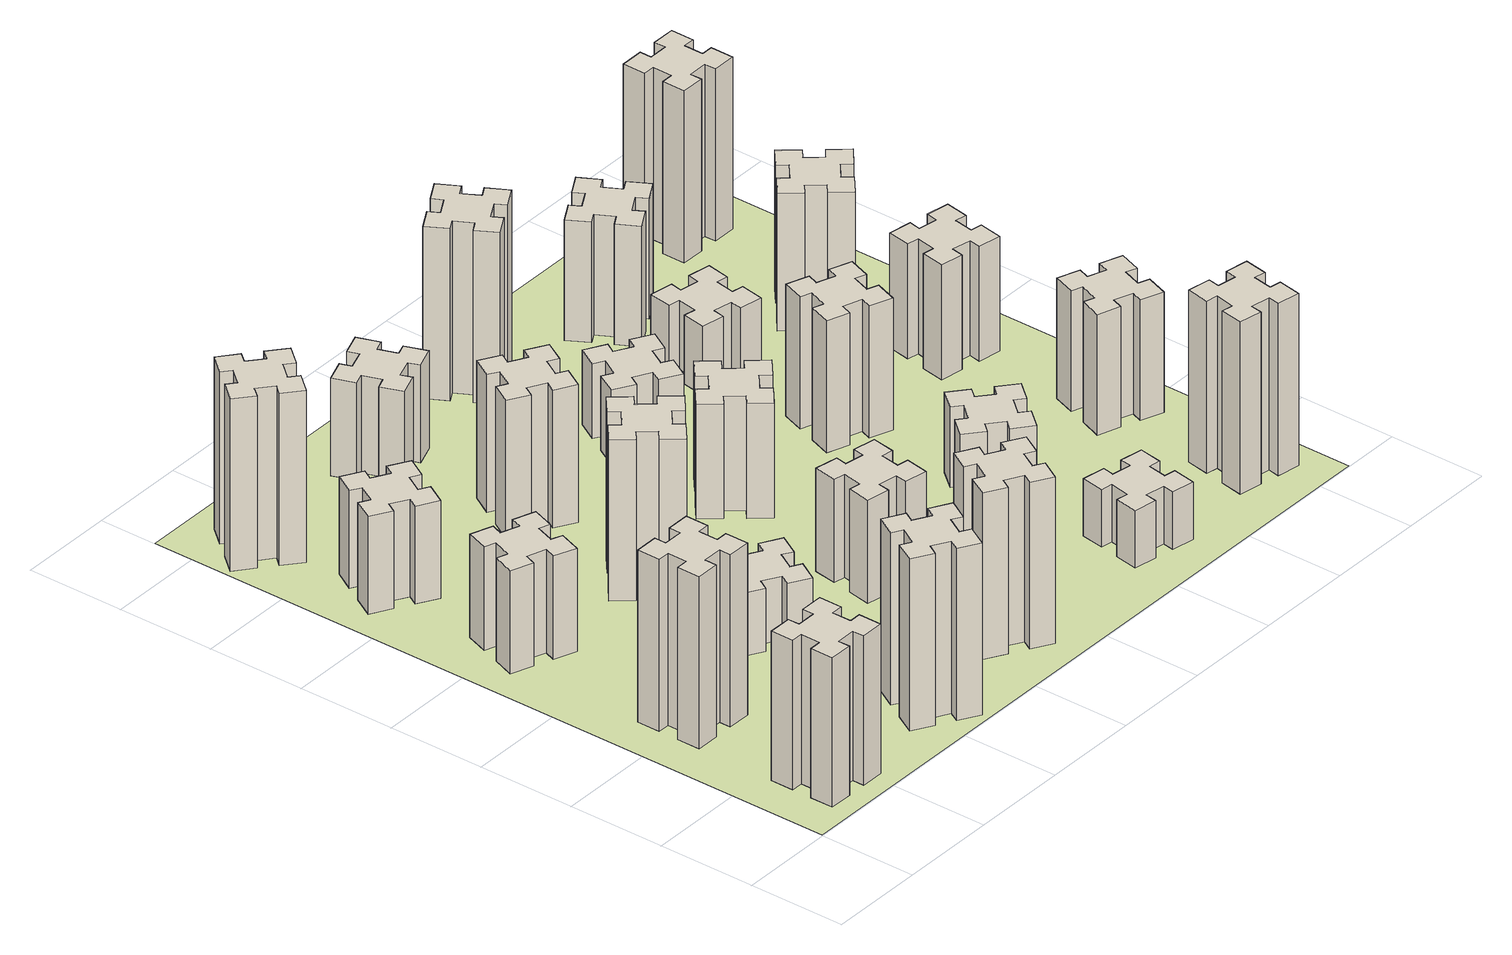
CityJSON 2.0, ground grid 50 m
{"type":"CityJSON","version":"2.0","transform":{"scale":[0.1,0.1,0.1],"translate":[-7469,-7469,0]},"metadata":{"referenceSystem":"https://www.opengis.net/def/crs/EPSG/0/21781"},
"CityObjects":{
"building1":{"type":"Building","attributes":{"class":"1000","function":"1000","usage":"1000","yearOfConstruction":2016,"roofType":"1000","measuredHeight":78,"storeysAboveGround":30,"storeysBelowGround":0},"geometry":[{"type":"Solid","lod":"1","boundaries":[[[[0,1,2,3,4,5,6,7,8,9,10,11,12,13,14,15,16,17,18,19]],[[17,16,20,21]],[[16,15,22,20]],[[15,14,23,22]],[[14,13,24,23]],[[13,12,25,24]],[[12,11,26,25]],[[11,10,27,26]],[[10,9,28,27]],[[9,8,29,28]],[[8,7,30,29]],[[7,6,31,30]],[[6,5,32,31]],[[5,4,33,32]],[[4,3,34,33]],[[3,2,35,34]],[[2,1,36,35]],[[1,0,37,36]],[[0,19,38,37]],[[19,18,39,38]],[[18,17,21,39]],[[24,25,26,27,28,29,30,31,32,33,34,35,36,37,38,39,21,20,22,23]]]]}]},
"building2":{"type":"Building","attributes":{"class":"1000","function":"1000","usage":"1000","yearOfConstruction":2016,"roofType":"1000","measuredHeight":90,"storeysAboveGround":30,"storeysBelowGround":0},"geometry":[{"type":"Solid","lod":"1","boundaries":[[[[40,41,42,43,44,45,46,47,48,49,50,51,52,53,54,55,56,57,58,59]],[[57,56,60,61]],[[56,55,62,60]],[[55,54,63,62]],[[54,53,64,63]],[[53,52,65,64]],[[52,51,66,65]],[[51,50,67,66]],[[50,49,68,67]],[[49,48,69,68]],[[48,47,70,69]],[[47,46,71,70]],[[46,45,72,71]],[[45,44,73,72]],[[44,43,74,73]],[[43,42,75,74]],[[42,41,76,75]],[[41,40,77,76]],[[40,59,78,77]],[[59,58,79,78]],[[58,57,61,79]],[[64,65,66,67,68,69,70,71,72,73,74,75,76,77,78,79,61,60,62,63]]]]}]},
"building3":{"type":"Building","attributes":{"class":"1000","function":"1000","usage":"1000","yearOfConstruction":2016,"roofType":"1000","measuredHeight":54,"storeysAboveGround":30,"storeysBelowGround":0},"geometry":[{"type":"Solid","lod":"1","boundaries":[[[[80,81,82,83,84,85,86,87,88,89,90,91,92,93,94,95,96,97,98,99]],[[97,96,100,101]],[[96,95,102,100]],[[95,94,103,102]],[[94,93,104,103]],[[93,92,105,104]],[[92,91,106,105]],[[91,90,107,106]],[[90,89,108,107]],[[89,88,109,108]],[[88,87,110,109]],[[87,86,111,110]],[[86,85,112,111]],[[85,84,113,112]],[[84,83,114,113]],[[83,82,115,114]],[[82,81,116,115]],[[81,80,117,116]],[[80,99,118,117]],[[99,98,119,118]],[[98,97,101,119]],[[104,105,106,107,108,109,110,111,112,113,114,115,116,117,118,119,101,100,102,103]]]]}]},
"building4":{"type":"Building","attributes":{"class":"1000","function":"1000","usage":"1000","yearOfConstruction":2016,"roofType":"1000","measuredHeight":51,"storeysAboveGround":30,"storeysBelowGround":0},"geometry":[{"type":"Solid","lod":"1","boundaries":[[[[120,121,122,123,124,125,126,127,128,129,130,131,132,133,134,135,136,137,138,139]],[[137,136,140,141]],[[136,135,142,140]],[[135,134,143,142]],[[134,133,144,143]],[[133,132,145,144]],[[132,131,146,145]],[[131,130,147,146]],[[130,129,148,147]],[[129,128,149,148]],[[128,127,150,149]],[[127,126,151,150]],[[126,125,152,151]],[[125,124,153,152]],[[124,123,154,153]],[[123,122,155,154]],[[122,121,156,155]],[[121,120,157,156]],[[120,139,158,157]],[[139,138,159,158]],[[138,137,141,159]],[[144,145,146,147,148,149,150,151,152,153,154,155,156,157,158,159,141,140,142,143]]]]}]},
"building5":{"type":"Building","attributes":{"class":"1000","function":"1000","usage":"1000","yearOfConstruction":2016,"roofType":"1000","measuredHeight":90,"storeysAboveGround":30,"storeysBelowGround":0},"geometry":[{"type":"Solid","lod":"1","boundaries":[[[[160,161,162,163,164,165,166,167,168,169,170,171,172,173,174,175,176,177,178,179]],[[177,176,180,181]],[[176,175,182,180]],[[175,174,183,182]],[[174,173,184,183]],[[173,172,185,184]],[[172,171,186,185]],[[171,170,187,186]],[[170,169,188,187]],[[169,168,189,188]],[[168,167,190,189]],[[167,166,191,190]],[[166,165,192,191]],[[165,164,193,192]],[[164,163,194,193]],[[163,162,195,194]],[[162,161,196,195]],[[161,160,197,196]],[[160,179,198,197]],[[179,178,199,198]],[[178,177,181,199]],[[184,185,186,187,188,189,190,191,192,193,194,195,196,197,198,199,181,180,182,183]]]]}]},
"building6":{"type":"Building","attributes":{"class":"1000","function":"1000","usage":"1000","yearOfConstruction":2016,"roofType":"1000","measuredHeight":90,"storeysAboveGround":30,"storeysBelowGround":0},"geometry":[{"type":"Solid","lod":"1","boundaries":[[[[200,201,202,203,204,205,206,207,208,209,210,211,212,213,214,215,216,217,218,219]],[[217,216,220,221]],[[216,215,222,220]],[[215,214,223,222]],[[214,213,224,223]],[[213,212,225,224]],[[212,211,226,225]],[[211,210,227,226]],[[210,209,228,227]],[[209,208,229,228]],[[208,207,230,229]],[[207,206,231,230]],[[206,205,232,231]],[[205,204,233,232]],[[204,203,234,233]],[[203,202,235,234]],[[202,201,236,235]],[[201,200,237,236]],[[200,219,238,237]],[[219,218,239,238]],[[218,217,221,239]],[[224,225,226,227,228,229,230,231,232,233,234,235,236,237,238,239,221,220,222,223]]]]}]},
"building7":{"type":"Building","attributes":{"class":"1000","function":"1000","usage":"1000","yearOfConstruction":2016,"roofType":"1000","measuredHeight":33,"storeysAboveGround":30,"storeysBelowGround":0},"geometry":[{"type":"Solid","lod":"1","boundaries":[[[[240,241,242,243,244,245,246,247,248,249,250,251,252,253,254,255,256,257,258,259]],[[257,256,260,261]],[[256,255,262,260]],[[255,254,263,262]],[[254,253,264,263]],[[253,252,265,264]],[[252,251,266,265]],[[251,250,267,266]],[[250,249,268,267]],[[249,248,269,268]],[[248,247,270,269]],[[247,246,271,270]],[[246,245,272,271]],[[245,244,273,272]],[[244,243,274,273]],[[243,242,275,274]],[[242,241,276,275]],[[241,240,277,276]],[[240,259,278,277]],[[259,258,279,278]],[[258,257,261,279]],[[264,265,266,267,268,269,270,271,272,273,274,275,276,277,278,279,261,260,262,263]]]]}]},
"building8":{"type":"Building","attributes":{"class":"1000","function":"1000","usage":"1000","yearOfConstruction":2016,"roofType":"1000","measuredHeight":84,"storeysAboveGround":30,"storeysBelowGround":0},"geometry":[{"type":"Solid","lod":"1","boundaries":[[[[280,281,282,283,284,285,286,287,288,289,290,291,292,293,294,295,296,297,298,299]],[[297,296,300,301]],[[296,295,302,300]],[[295,294,303,302]],[[294,293,304,303]],[[293,292,305,304]],[[292,291,306,305]],[[291,290,307,306]],[[290,289,308,307]],[[289,288,309,308]],[[288,287,310,309]],[[287,286,311,310]],[[286,285,312,311]],[[285,284,313,312]],[[284,283,314,313]],[[283,282,315,314]],[[282,281,316,315]],[[281,280,317,316]],[[280,299,318,317]],[[299,298,319,318]],[[298,297,301,319]],[[304,305,306,307,308,309,310,311,312,313,314,315,316,317,318,319,301,300,302,303]]]]}]},
"building9":{"type":"Building","attributes":{"class":"1000","function":"1000","usage":"1000","yearOfConstruction":2016,"roofType":"1000","measuredHeight":87,"storeysAboveGround":30,"storeysBelowGround":0},"geometry":[{"type":"Solid","lod":"1","boundaries":[[[[320,321,322,323,324,325,326,327,328,329,330,331,332,333,334,335,336,337,338,339]],[[337,336,340,341]],[[336,335,342,340]],[[335,334,343,342]],[[334,333,344,343]],[[333,332,345,344]],[[332,331,346,345]],[[331,330,347,346]],[[330,329,348,347]],[[329,328,349,348]],[[328,327,350,349]],[[327,326,351,350]],[[326,325,352,351]],[[325,324,353,352]],[[324,323,354,353]],[[323,322,355,354]],[[322,321,356,355]],[[321,320,357,356]],[[320,339,358,357]],[[339,338,359,358]],[[338,337,341,359]],[[344,345,346,347,348,349,350,351,352,353,354,355,356,357,358,359,341,340,342,343]]]]}]},
"building10":{"type":"Building","attributes":{"class":"1000","function":"1000","usage":"1000","yearOfConstruction":2016,"roofType":"1000","measuredHeight":72,"storeysAboveGround":30,"storeysBelowGround":0},"geometry":[{"type":"Solid","lod":"1","boundaries":[[[[360,361,362,363,364,365,366,367,368,369,370,371,372,373,374,375,376,377,378,379]],[[377,376,380,381]],[[376,375,382,380]],[[375,374,383,382]],[[374,373,384,383]],[[373,372,385,384]],[[372,371,386,385]],[[371,370,387,386]],[[370,369,388,387]],[[369,368,389,388]],[[368,367,390,389]],[[367,366,391,390]],[[366,365,392,391]],[[365,364,393,392]],[[364,363,394,393]],[[363,362,395,394]],[[362,361,396,395]],[[361,360,397,396]],[[360,379,398,397]],[[379,378,399,398]],[[378,377,381,399]],[[384,385,386,387,388,389,390,391,392,393,394,395,396,397,398,399,381,380,382,383]]]]}]},
"building11":{"type":"Building","attributes":{"class":"1000","function":"1000","usage":"1000","yearOfConstruction":2016,"roofType":"1000","measuredHeight":54,"storeysAboveGround":30,"storeysBelowGround":0},"geometry":[{"type":"Solid","lod":"1","boundaries":[[[[400,401,402,403,404,405,406,407,408,409,410,411,412,413,414,415,416,417,418,419]],[[417,416,420,421]],[[416,415,422,420]],[[415,414,423,422]],[[414,413,424,423]],[[413,412,425,424]],[[412,411,426,425]],[[411,410,427,426]],[[410,409,428,427]],[[409,408,429,428]],[[408,407,430,429]],[[407,406,431,430]],[[406,405,432,431]],[[405,404,433,432]],[[404,403,434,433]],[[403,402,435,434]],[[402,401,436,435]],[[401,400,437,436]],[[400,419,438,437]],[[419,418,439,438]],[[418,417,421,439]],[[424,425,426,427,428,429,430,431,432,433,434,435,436,437,438,439,421,420,422,423]]]]}]},
"building12":{"type":"Building","attributes":{"class":"1000","function":"1000","usage":"1000","yearOfConstruction":2016,"roofType":"1000","measuredHeight":51,"storeysAboveGround":30,"storeysBelowGround":0},"geometry":[{"type":"Solid","lod":"1","boundaries":[[[[440,441,442,443,444,445,446,447,448,449,450,451,452,453,454,455,456,457,458,459]],[[457,456,460,461]],[[456,455,462,460]],[[455,454,463,462]],[[454,453,464,463]],[[453,452,465,464]],[[452,451,466,465]],[[451,450,467,466]],[[450,449,468,467]],[[449,448,469,468]],[[448,447,470,469]],[[447,446,471,470]],[[446,445,472,471]],[[445,444,473,472]],[[444,443,474,473]],[[443,442,475,474]],[[442,441,476,475]],[[441,440,477,476]],[[440,459,478,477]],[[459,458,479,478]],[[458,457,461,479]],[[464,465,466,467,468,469,470,471,472,473,474,475,476,477,478,479,461,460,462,463]]]]}]},
"building13":{"type":"Building","attributes":{"class":"1000","function":"1000","usage":"1000","yearOfConstruction":2016,"roofType":"1000","measuredHeight":60,"storeysAboveGround":30,"storeysBelowGround":0},"geometry":[{"type":"Solid","lod":"1","boundaries":[[[[480,481,482,483,484,485,486,487,488,489,490,491,492,493,494,495,496,497,498,499]],[[497,496,500,501]],[[496,495,502,500]],[[495,494,503,502]],[[494,493,504,503]],[[493,492,505,504]],[[492,491,506,505]],[[491,490,507,506]],[[490,489,508,507]],[[489,488,509,508]],[[488,487,510,509]],[[487,486,511,510]],[[486,485,512,511]],[[485,484,513,512]],[[484,483,514,513]],[[483,482,515,514]],[[482,481,516,515]],[[481,480,517,516]],[[480,499,518,517]],[[499,498,519,518]],[[498,497,501,519]],[[504,505,506,507,508,509,510,511,512,513,514,515,516,517,518,519,501,500,502,503]]]]}]},
"building14":{"type":"Building","attributes":{"class":"1000","function":"1000","usage":"1000","yearOfConstruction":2016,"roofType":"1000","measuredHeight":39,"storeysAboveGround":30,"storeysBelowGround":0},"geometry":[{"type":"Solid","lod":"1","boundaries":[[[[520,521,522,523,524,525,526,527,528,529,530,531,532,533,534,535,536,537,538,539]],[[537,536,540,541]],[[536,535,542,540]],[[535,534,543,542]],[[534,533,544,543]],[[533,532,545,544]],[[532,531,546,545]],[[531,530,547,546]],[[530,529,548,547]],[[529,528,549,548]],[[528,527,550,549]],[[527,526,551,550]],[[526,525,552,551]],[[525,524,553,552]],[[524,523,554,553]],[[523,522,555,554]],[[522,521,556,555]],[[521,520,557,556]],[[520,539,558,557]],[[539,538,559,558]],[[538,537,541,559]],[[544,545,546,547,548,549,550,551,552,553,554,555,556,557,558,559,541,540,542,543]]]]}]},
"building15":{"type":"Building","attributes":{"class":"1000","function":"1000","usage":"1000","yearOfConstruction":2016,"roofType":"1000","measuredHeight":30,"storeysAboveGround":30,"storeysBelowGround":0},"geometry":[{"type":"Solid","lod":"1","boundaries":[[[[560,561,562,563,564,565,566,567,568,569,570,571,572,573,574,575,576,577,578,579]],[[577,576,580,581]],[[576,575,582,580]],[[575,574,583,582]],[[574,573,584,583]],[[573,572,585,584]],[[572,571,586,585]],[[571,570,587,586]],[[570,569,588,587]],[[569,568,589,588]],[[568,567,590,589]],[[567,566,591,590]],[[566,565,592,591]],[[565,564,593,592]],[[564,563,594,593]],[[563,562,595,594]],[[562,561,596,595]],[[561,560,597,596]],[[560,579,598,597]],[[579,578,599,598]],[[578,577,581,599]],[[584,585,586,587,588,589,590,591,592,593,594,595,596,597,598,599,581,580,582,583]]]]}]},
"building16":{"type":"Building","attributes":{"class":"1000","function":"1000","usage":"1000","yearOfConstruction":2016,"roofType":"1000","measuredHeight":90,"storeysAboveGround":30,"storeysBelowGround":0},"geometry":[{"type":"Solid","lod":"1","boundaries":[[[[600,601,602,603,604,605,606,607,608,609,610,611,612,613,614,615,616,617,618,619]],[[617,616,620,621]],[[616,615,622,620]],[[615,614,623,622]],[[614,613,624,623]],[[613,612,625,624]],[[612,611,626,625]],[[611,610,627,626]],[[610,609,628,627]],[[609,608,629,628]],[[608,607,630,629]],[[607,606,631,630]],[[606,605,632,631]],[[605,604,633,632]],[[604,603,634,633]],[[603,602,635,634]],[[602,601,636,635]],[[601,600,637,636]],[[600,619,638,637]],[[619,618,639,638]],[[618,617,621,639]],[[624,625,626,627,628,629,630,631,632,633,634,635,636,637,638,639,621,620,622,623]]]]}]},
"building17":{"type":"Building","attributes":{"class":"1000","function":"1000","usage":"1000","yearOfConstruction":2016,"roofType":"1000","measuredHeight":42,"storeysAboveGround":30,"storeysBelowGround":0},"geometry":[{"type":"Solid","lod":"1","boundaries":[[[[640,641,642,643,644,645,646,647,648,649,650,651,652,653,654,655,656,657,658,659]],[[657,656,660,661]],[[656,655,662,660]],[[655,654,663,662]],[[654,653,664,663]],[[653,652,665,664]],[[652,651,666,665]],[[651,650,667,666]],[[650,649,668,667]],[[649,648,669,668]],[[648,647,670,669]],[[647,646,671,670]],[[646,645,672,671]],[[645,644,673,672]],[[644,643,674,673]],[[643,642,675,674]],[[642,641,676,675]],[[641,640,677,676]],[[640,659,678,677]],[[659,658,679,678]],[[658,657,661,679]],[[664,665,666,667,668,669,670,671,672,673,674,675,676,677,678,679,661,660,662,663]]]]}]},
"building18":{"type":"Building","attributes":{"class":"1000","function":"1000","usage":"1000","yearOfConstruction":2016,"roofType":"1000","measuredHeight":69,"storeysAboveGround":30,"storeysBelowGround":0},"geometry":[{"type":"Solid","lod":"1","boundaries":[[[[680,681,682,683,684,685,686,687,688,689,690,691,692,693,694,695,696,697,698,699]],[[697,696,700,701]],[[696,695,702,700]],[[695,694,703,702]],[[694,693,704,703]],[[693,692,705,704]],[[692,691,706,705]],[[691,690,707,706]],[[690,689,708,707]],[[689,688,709,708]],[[688,687,710,709]],[[687,686,711,710]],[[686,685,712,711]],[[685,684,713,712]],[[684,683,714,713]],[[683,682,715,714]],[[682,681,716,715]],[[681,680,717,716]],[[680,699,718,717]],[[699,698,719,718]],[[698,697,701,719]],[[704,705,706,707,708,709,710,711,712,713,714,715,716,717,718,719,701,700,702,703]]]]}]},
"building19":{"type":"Building","attributes":{"class":"1000","function":"1000","usage":"1000","yearOfConstruction":2016,"roofType":"1000","measuredHeight":36,"storeysAboveGround":30,"storeysBelowGround":0},"geometry":[{"type":"Solid","lod":"1","boundaries":[[[[720,721,722,723,724,725,726,727,728,729,730,731,732,733,734,735,736,737,738,739]],[[737,736,740,741]],[[736,735,742,740]],[[735,734,743,742]],[[734,733,744,743]],[[733,732,745,744]],[[732,731,746,745]],[[731,730,747,746]],[[730,729,748,747]],[[729,728,749,748]],[[728,727,750,749]],[[727,726,751,750]],[[726,725,752,751]],[[725,724,753,752]],[[724,723,754,753]],[[723,722,755,754]],[[722,721,756,755]],[[721,720,757,756]],[[720,739,758,757]],[[739,738,759,758]],[[738,737,741,759]],[[744,745,746,747,748,749,750,751,752,753,754,755,756,757,758,759,741,740,742,743]]]]}]},
"building20":{"type":"Building","attributes":{"class":"1000","function":"1000","usage":"1000","yearOfConstruction":2016,"roofType":"1000","measuredHeight":90,"storeysAboveGround":30,"storeysBelowGround":0},"geometry":[{"type":"Solid","lod":"1","boundaries":[[[[760,761,762,763,764,765,766,767,768,769,770,771,772,773,774,775,776,777,778,779]],[[777,776,780,781]],[[776,775,782,780]],[[775,774,783,782]],[[774,773,784,783]],[[773,772,785,784]],[[772,771,786,785]],[[771,770,787,786]],[[770,769,788,787]],[[769,768,789,788]],[[768,767,790,789]],[[767,766,791,790]],[[766,765,792,791]],[[765,764,793,792]],[[764,763,794,793]],[[763,762,795,794]],[[762,761,796,795]],[[761,760,797,796]],[[760,779,798,797]],[[779,778,799,798]],[[778,777,781,799]],[[784,785,786,787,788,789,790,791,792,793,794,795,796,797,798,799,781,780,782,783]]]]}]},
"building21":{"type":"Building","attributes":{"class":"1000","function":"1000","usage":"1000","yearOfConstruction":2016,"roofType":"1000","measuredHeight":63,"storeysAboveGround":30,"storeysBelowGround":0},"geometry":[{"type":"Solid","lod":"1","boundaries":[[[[800,801,802,803,804,805,806,807,808,809,810,811,812,813,814,815,816,817,818,819]],[[817,816,820,821]],[[816,815,822,820]],[[815,814,823,822]],[[814,813,824,823]],[[813,812,825,824]],[[812,811,826,825]],[[811,810,827,826]],[[810,809,828,827]],[[809,808,829,828]],[[808,807,830,829]],[[807,806,831,830]],[[806,805,832,831]],[[805,804,833,832]],[[804,803,834,833]],[[803,802,835,834]],[[802,801,836,835]],[[801,800,837,836]],[[800,819,838,837]],[[819,818,839,838]],[[818,817,821,839]],[[824,825,826,827,828,829,830,831,832,833,834,835,836,837,838,839,821,820,822,823]]]]}]},
"building22":{"type":"Building","attributes":{"class":"1000","function":"1000","usage":"1000","yearOfConstruction":2016,"roofType":"1000","measuredHeight":63,"storeysAboveGround":30,"storeysBelowGround":0},"geometry":[{"type":"Solid","lod":"1","boundaries":[[[[840,841,842,843,844,845,846,847,848,849,850,851,852,853,854,855,856,857,858,859]],[[857,856,860,861]],[[856,855,862,860]],[[855,854,863,862]],[[854,853,864,863]],[[853,852,865,864]],[[852,851,866,865]],[[851,850,867,866]],[[850,849,868,867]],[[849,848,869,868]],[[848,847,870,869]],[[847,846,871,870]],[[846,845,872,871]],[[845,844,873,872]],[[844,843,874,873]],[[843,842,875,874]],[[842,841,876,875]],[[841,840,877,876]],[[840,859,878,877]],[[859,858,879,878]],[[858,857,861,879]],[[864,865,866,867,868,869,870,871,872,873,874,875,876,877,878,879,861,860,862,863]]]]}]},
"building23":{"type":"Building","attributes":{"class":"1000","function":"1000","usage":"1000","yearOfConstruction":2016,"roofType":"1000","measuredHeight":60,"storeysAboveGround":30,"storeysBelowGround":0},"geometry":[{"type":"Solid","lod":"1","boundaries":[[[[880,881,882,883,884,885,886,887,888,889,890,891,892,893,894,895,896,897,898,899]],[[897,896,900,901]],[[896,895,902,900]],[[895,894,903,902]],[[894,893,904,903]],[[893,892,905,904]],[[892,891,906,905]],[[891,890,907,906]],[[890,889,908,907]],[[889,888,909,908]],[[888,887,910,909]],[[887,886,911,910]],[[886,885,912,911]],[[885,884,913,912]],[[884,883,914,913]],[[883,882,915,914]],[[882,881,916,915]],[[881,880,917,916]],[[880,899,918,917]],[[899,898,919,918]],[[898,897,901,919]],[[904,905,906,907,908,909,910,911,912,913,914,915,916,917,918,919,901,900,902,903]]]]}]},
"building24":{"type":"Building","attributes":{"class":"1000","function":"1000","usage":"1000","yearOfConstruction":2016,"roofType":"1000","measuredHeight":72,"storeysAboveGround":30,"storeysBelowGround":0},"geometry":[{"type":"Solid","lod":"1","boundaries":[[[[920,921,922,923,924,925,926,927,928,929,930,931,932,933,934,935,936,937,938,939]],[[937,936,940,941]],[[936,935,942,940]],[[935,934,943,942]],[[934,933,944,943]],[[933,932,945,944]],[[932,931,946,945]],[[931,930,947,946]],[[930,929,948,947]],[[929,928,949,948]],[[928,927,950,949]],[[927,926,951,950]],[[926,925,952,951]],[[925,924,953,952]],[[924,923,954,953]],[[923,922,955,954]],[[922,921,956,955]],[[921,920,957,956]],[[920,939,958,957]],[[939,938,959,958]],[[938,937,941,959]],[[944,945,946,947,948,949,950,951,952,953,954,955,956,957,958,959,941,940,942,943]]]]}]},
"building25":{"type":"Building","attributes":{"class":"1000","function":"1000","usage":"1000","yearOfConstruction":2016,"roofType":"1000","measuredHeight":90,"storeysAboveGround":30,"storeysBelowGround":0},"geometry":[{"type":"Solid","lod":"1","boundaries":[[[[960,961,962,963,964,965,966,967,968,969,970,971,972,973,974,975,976,977,978,979]],[[977,976,980,981]],[[976,975,982,980]],[[975,974,983,982]],[[974,973,984,983]],[[973,972,985,984]],[[972,971,986,985]],[[971,970,987,986]],[[970,969,988,987]],[[969,968,989,988]],[[968,967,990,989]],[[967,966,991,990]],[[966,965,992,991]],[[965,964,993,992]],[[964,963,994,993]],[[963,962,995,994]],[[962,961,996,995]],[[961,960,997,996]],[[960,979,998,997]],[[979,978,999,998]],[[978,977,981,999]],[[984,985,986,987,988,989,990,991,992,993,994,995,996,997,998,999,981,980,982,983]]]]}]},
"landuse1":{"type":"LandUse","attributes":{"name":"plot1","function":"1010"},"geometry":[{"type":"MultiSurface","lod":"1","boundaries":[[[1000,1001,1002,1003]]]}]}
},
"vertices":[
[265,325,0],[265,225,0],[205,225,0],[205,105,0],[325,105,0],[325,165,0],[425,165,0],[425,105,0],[545,105,0],[545,225,0],[485,225,0],[485,325,0],[545,325,0],[545,445,0],[425,445,0],[425,385,0],[325,385,0],[325,445,0],[205,445,0],[205,325,0],[325,385,780],[325,445,780],[425,385,780],[425,445,780],[545,445,780],[545,325,780],[485,325,780],[485,225,780],[545,225,780],[545,105,780],[425,105,780],[425,165,780],[325,165,780],[325,105,780],[205,105,780],[205,225,780],[265,225,780],[265,325,780],[205,325,780],[205,445,780],
[265,1065,0],[265,965,0],[205,965,0],[205,845,0],[325,845,0],[325,905,0],[425,905,0],[425,845,0],[545,845,0],[545,965,0],[485,965,0],[485,1065,0],[545,1065,0],[545,1185,0],[425,1185,0],[425,1125,0],[325,1125,0],[325,1185,0],[205,1185,0],[205,1065,0],[325,1125,900],[325,1185,900],[425,1125,900],[425,1185,900],[545,1185,900],[545,1065,900],[485,1065,900],[485,965,900],[545,965,900],[545,845,900],[425,845,900],[425,905,900],[325,905,900],[325,845,900],[205,845,900],[205,965,900],[265,965,900],[265,1065,900],[205,1065,900],[205,1185,900],
[291,1869,0],[385,1835,0],[364,1779,0],[477,1737,0],[518,1850,0],[462,1871,0],[496,1965,0],[552,1944,0],[593,2057,0],[480,2098,0],[460,2042,0],[366,2076,0],[387,2132,0],[274,2173,0],[233,2060,0],[289,2040,0],[255,1946,0],[199,1967,0],[157,1854,0],[270,1813,0],[255,1946,540],[199,1967,540],[289,2040,540],[233,2060,540],[274,2173,540],[387,2132,540],[366,2076,540],[460,2042,540],[480,2098,540],[593,2057,540],[552,1944,540],[496,1965,540],[462,1871,540],[518,1850,540],[477,1737,540],[364,1779,540],[385,1835,540],[291,1869,540],[270,1813,540],[157,1854,540],
[446,2597,0],[496,2684,0],[548,2654,0],[608,2758,0],[504,2818,0],[474,2766,0],[387,2816,0],[417,2868,0],[313,2928,0],[253,2824,0],[305,2794,0],[255,2707,0],[203,2737,0],[143,2633,0],[247,2573,0],[277,2625,0],[364,2575,0],[334,2523,0],[438,2463,0],[498,2567,0],[364,2575,510],[334,2523,510],[277,2625,510],[247,2573,510],[143,2633,510],[203,2737,510],[255,2707,510],[305,2794,510],[253,2824,510],[313,2928,510],[417,2868,510],[387,2816,510],[474,2766,510],[504,2818,510],[608,2758,510],[548,2654,510],[496,2684,510],[446,2597,510],[498,2567,510],[438,2463,510],
[1214,346,0],[1127,396,0],[1157,448,0],[1053,508,0],[993,404,0],[1045,374,0],[995,287,0],[943,317,0],[883,213,0],[987,153,0],[1017,205,0],[1104,155,0],[1074,103,0],[1178,43,0],[1238,147,0],[1186,177,0],[1236,264,0],[1288,234,0],[1348,338,0],[1244,398,0],[1236,264,900],[1288,234,900],[1186,177,900],[1238,147,900],[1178,43,900],[1074,103,900],[1104,155,900],[1017,205,900],[987,153,900],[883,213,900],[943,317,900],[995,287,900],[1045,374,900],[993,404,900],[1053,508,900],[1157,448,900],[1127,396,900],[1214,346,900],[1244,398,900],[1348,338,900],
[384,3387,0],[308,3452,0],[346,3498,0],[254,3575,0],[177,3483,0],[223,3444,0],[159,3368,0],[113,3406,0],[36,3314,0],[128,3237,0],[166,3283,0],[243,3219,0],[204,3173,0],[296,3096,0],[373,3188,0],[327,3226,0],[392,3303,0],[438,3264,0],[515,3356,0],[423,3433,0],[392,3303,900],[438,3264,900],[327,3226,900],[373,3188,900],[296,3096,900],[204,3173,900],[243,3219,900],[166,3283,900],[128,3237,900],[36,3314,900],[113,3406,900],[159,3368,900],[223,3444,900],[177,3483,900],[254,3575,900],[346,3498,900],[308,3452,900],[384,3387,900],[423,3433,900],[515,3356,900],
[1186,1117,0],[1236,1204,0],[1288,1174,0],[1348,1278,0],[1244,1338,0],[1214,1286,0],[1127,1336,0],[1157,1388,0],[1053,1448,0],[993,1344,0],[1045,1314,0],[995,1227,0],[943,1257,0],[883,1153,0],[987,1093,0],[1017,1145,0],[1104,1095,0],[1074,1043,0],[1178,983,0],[1238,1087,0],[1104,1095,330],[1074,1043,330],[1017,1145,330],[987,1093,330],[883,1153,330],[943,1257,330],[995,1227,330],[1045,1314,330],[993,1344,330],[1053,1448,330],[1157,1388,330],[1127,1336,330],[1214,1286,330],[1244,1338,330],[1348,1278,330],[1288,1174,330],[1236,1204,330],[1186,1117,330],[1238,1087,330],[1178,983,330],
[1083,1972,0],[1006,1907,0],[968,1953,0],[876,1876,0],[953,1784,0],[999,1823,0],[1063,1746,0],[1017,1708,0],[1094,1616,0],[1186,1693,0],[1148,1739,0],[1224,1803,0],[1263,1757,0],[1355,1834,0],[1278,1926,0],[1232,1888,0],[1167,1964,0],[1213,2003,0],[1136,2095,0],[1044,2018,0],[1167,1964,840],[1213,2003,840],[1232,1888,840],[1278,1926,840],[1355,1834,840],[1263,1757,840],[1224,1803,840],[1148,1739,840],[1186,1693,840],[1094,1616,840],[1017,1708,840],[1063,1746,840],[999,1823,840],[953,1784,840],[876,1876,840],[968,1953,840],[1006,1907,840],[1083,1972,840],[1044,2018,840],[1136,2095,840],
[1657,305,0],[1744,255,0],[1714,203,0],[1818,143,0],[1878,247,0],[1826,277,0],[1876,364,0],[1928,334,0],[1988,438,0],[1884,498,0],[1854,446,0],[1767,496,0],[1797,548,0],[1693,608,0],[1633,504,0],[1685,474,0],[1635,387,0],[1583,417,0],[1523,313,0],[1627,253,0],[1635,387,870],[1583,417,870],[1685,474,870],[1633,504,870],[1693,608,870],[1797,548,870],[1767,496,870],[1854,446,870],[1884,498,870],[1988,438,870],[1928,334,870],[1876,364,870],[1826,277,870],[1878,247,870],[1818,143,870],[1714,203,870],[1744,255,870],[1657,305,870],[1627,253,870],[1523,313,870],
[1314,2666,0],[1227,2716,0],[1257,2768,0],[1153,2828,0],[1093,2724,0],[1145,2694,0],[1095,2607,0],[1043,2637,0],[983,2533,0],[1087,2473,0],[1117,2525,0],[1204,2475,0],[1174,2423,0],[1278,2363,0],[1338,2467,0],[1286,2497,0],[1336,2584,0],[1388,2554,0],[1448,2658,0],[1344,2718,0],[1336,2584,720],[1388,2554,720],[1286,2497,720],[1338,2467,720],[1278,2363,720],[1174,2423,720],[1204,2475,720],[1117,2525,720],[1087,2473,720],[983,2533,720],[1043,2637,720],[1095,2607,720],[1145,2694,720],[1093,2724,720],[1153,2828,720],[1257,2768,720],[1227,2716,720],[1314,2666,720],[1344,2718,720],[1448,2658,720],
[1855,1047,0],[1872,1145,0],[1931,1135,0],[1952,1253,0],[1834,1274,0],[1824,1215,0],[1725,1232,0],[1736,1291,0],[1617,1312,0],[1597,1194,0],[1656,1184,0],[1638,1085,0],[1579,1096,0],[1558,977,0],[1677,957,0],[1687,1016,0],[1785,998,0],[1775,939,0],[1893,918,0],[1914,1037,0],[1785,998,540],[1775,939,540],[1687,1016,540],[1677,957,540],[1558,977,540],[1579,1096,540],[1638,1085,540],[1656,1184,540],[1597,1194,540],[1617,1312,540],[1736,1291,540],[1725,1232,540],[1824,1215,540],[1834,1274,540],[1952,1253,540],[1931,1135,540],[1872,1145,540],[1855,1047,540],[1914,1037,540],[1893,918,540],
[1125,3456,0],[1031,3422,0],[1010,3478,0],[897,3437,0],[939,3324,0],[995,3345,0],[1029,3251,0],[973,3230,0],[1014,3117,0],[1127,3159,0],[1106,3215,0],[1200,3249,0],[1220,3193,0],[1333,3234,0],[1292,3347,0],[1236,3326,0],[1202,3420,0],[1258,3440,0],[1217,3553,0],[1104,3512,0],[1202,3420,510],[1258,3440,510],[1236,3326,510],[1292,3347,510],[1333,3234,510],[1220,3193,510],[1200,3249,510],[1106,3215,510],[1127,3159,510],[1014,3117,510],[973,3230,510],[1029,3251,510],[995,3345,510],[939,3324,510],[897,3437,510],[1010,3478,510],[1031,3422,510],[1125,3456,510],[1104,3512,510],[1217,3553,510],
[1972,1988,0],[1907,2064,0],[1953,2103,0],[1876,2195,0],[1784,2118,0],[1823,2072,0],[1746,2007,0],[1708,2053,0],[1616,1976,0],[1693,1884,0],[1739,1923,0],[1803,1846,0],[1757,1808,0],[1834,1716,0],[1926,1793,0],[1888,1839,0],[1964,1903,0],[2003,1857,0],[2095,1934,0],[2018,2026,0],[1964,1903,600],[2003,1857,600],[1888,1839,600],[1926,1793,600],[1834,1716,600],[1757,1808,600],[1803,1846,600],[1739,1923,600],[1693,1884,600],[1616,1976,600],[1708,2053,600],[1746,2007,600],[1823,2072,600],[1784,2118,600],[1876,2195,600],[1953,2103,600],[1907,2064,600],[1972,1988,600],[2018,2026,600],[2095,1934,600],
[2026,2497,0],[2076,2584,0],[2128,2554,0],[2188,2658,0],[2084,2718,0],[2054,2666,0],[1967,2716,0],[1997,2768,0],[1893,2828,0],[1833,2724,0],[1885,2694,0],[1835,2607,0],[1783,2637,0],[1723,2533,0],[1827,2473,0],[1857,2525,0],[1944,2475,0],[1914,2423,0],[2018,2363,0],[2078,2467,0],[1944,2475,390],[1914,2423,390],[1857,2525,390],[1827,2473,390],[1723,2533,390],[1783,2637,390],[1835,2607,390],[1885,2694,390],[1833,2724,390],[1893,2828,390],[1997,2768,390],[1967,2716,390],[2054,2666,390],[2084,2718,390],[2188,2658,390],[2128,2554,390],[2076,2584,390],[2026,2497,390],[2078,2467,390],[2018,2363,390],
[2596,444,0],[2578,345,0],[2519,356,0],[2498,237,0],[2617,217,0],[2627,276,0],[2725,258,0],[2715,199,0],[2833,178,0],[2854,297,0],[2795,307,0],[2812,405,0],[2871,395,0],[2892,513,0],[2774,534,0],[2764,475,0],[2665,492,0],[2676,551,0],[2557,572,0],[2537,454,0],[2665,492,300],[2676,551,300],[2764,475,300],[2774,534,300],[2892,513,300],[2871,395,300],[2812,405,300],[2795,307,300],[2854,297,300],[2833,178,300],[2715,199,300],[2725,258,300],[2627,276,300],[2617,217,300],[2498,237,300],[2519,356,300],[2578,345,300],[2596,444,300],[2537,454,300],[2557,572,300],
[1844,3556,0],[1757,3506,0],[1727,3558,0],[1623,3498,0],[1683,3394,0],[1735,3424,0],[1785,3337,0],[1733,3307,0],[1793,3203,0],[1897,3263,0],[1867,3315,0],[1954,3365,0],[1984,3313,0],[2088,3373,0],[2028,3477,0],[1976,3447,0],[1926,3534,0],[1978,3564,0],[1918,3668,0],[1814,3608,0],[1926,3534,900],[1978,3564,900],[1976,3447,900],[2028,3477,900],[2088,3373,900],[1984,3313,900],[1954,3365,900],[1867,3315,900],[1897,3263,900],[1793,3203,900],[1733,3307,900],[1785,3337,900],[1735,3424,900],[1683,3394,900],[1623,3498,900],[1727,3558,900],[1757,3506,900],[1844,3556,900],[1814,3608,900],[1918,3668,900],
[2647,1006,0],[2712,1083,0],[2758,1044,0],[2835,1136,0],[2743,1213,0],[2704,1167,0],[2628,1232,0],[2666,1278,0],[2574,1355,0],[2497,1263,0],[2543,1224,0],[2479,1148,0],[2433,1186,0],[2356,1094,0],[2448,1017,0],[2486,1063,0],[2563,999,0],[2524,953,0],[2616,876,0],[2693,968,0],[2563,999,420],[2524,953,420],[2486,1063,420],[2448,1017,420],[2356,1094,420],[2433,1186,420],[2479,1148,420],[2543,1224,420],[2497,1263,420],[2574,1355,420],[2666,1278,420],[2628,1232,420],[2704,1167,420],[2743,1213,420],[2835,1136,420],[2758,1044,420],[2712,1083,420],[2647,1006,420],[2693,968,420],[2616,876,420],
[2682,1871,0],[2716,1965,0],[2772,1944,0],[2813,2057,0],[2700,2098,0],[2680,2042,0],[2586,2076,0],[2607,2132,0],[2494,2173,0],[2453,2060,0],[2509,2040,0],[2475,1946,0],[2419,1967,0],[2377,1854,0],[2490,1813,0],[2511,1869,0],[2605,1835,0],[2584,1779,0],[2697,1737,0],[2738,1850,0],[2605,1835,690],[2584,1779,690],[2511,1869,690],[2490,1813,690],[2377,1854,690],[2419,1967,690],[2475,1946,690],[2509,2040,690],[2453,2060,690],[2494,2173,690],[2607,2132,690],[2586,2076,690],[2680,2042,690],[2700,2098,690],[2813,2057,690],[2772,1944,690],[2716,1965,690],[2682,1871,690],[2738,1850,690],[2697,1737,690],
[2664,2795,0],[2565,2812,0],[2576,2871,0],[2457,2892,0],[2437,2774,0],[2496,2764,0],[2478,2665,0],[2419,2676,0],[2398,2557,0],[2517,2537,0],[2527,2596,0],[2625,2578,0],[2615,2519,0],[2733,2498,0],[2754,2617,0],[2695,2627,0],[2712,2725,0],[2771,2715,0],[2792,2833,0],[2674,2854,0],[2712,2725,360],[2771,2715,360],[2695,2627,360],[2754,2617,360],[2733,2498,360],[2615,2519,360],[2625,2578,360],[2527,2596,360],[2517,2537,360],[2398,2557,360],[2419,2676,360],[2478,2665,360],[2496,2764,360],[2437,2774,360],[2457,2892,360],[2576,2871,360],[2565,2812,360],[2664,2795,360],[2674,2854,360],[2792,2833,360],
[3504,475,0],[3405,492,0],[3416,551,0],[3297,572,0],[3277,454,0],[3336,444,0],[3318,345,0],[3259,356,0],[3238,237,0],[3357,217,0],[3367,276,0],[3465,258,0],[3455,199,0],[3573,178,0],[3594,297,0],[3535,307,0],[3552,405,0],[3611,395,0],[3632,513,0],[3514,534,0],[3552,405,900],[3611,395,900],[3535,307,900],[3594,297,900],[3573,178,900],[3455,199,900],[3465,258,900],[3367,276,900],[3357,217,900],[3238,237,900],[3259,356,900],[3318,345,900],[3336,444,900],[3277,454,900],[3297,572,900],[3416,551,900],[3405,492,900],[3504,475,900],[3514,534,900],[3632,513,900],
[2716,3247,0],[2666,3334,0],[2718,3364,0],[2658,3468,0],[2554,3408,0],[2584,3356,0],[2497,3306,0],[2467,3358,0],[2363,3298,0],[2423,3194,0],[2475,3224,0],[2525,3137,0],[2473,3107,0],[2533,3003,0],[2637,3063,0],[2607,3115,0],[2694,3165,0],[2724,3113,0],[2828,3173,0],[2768,3277,0],[2694,3165,630],[2724,3113,630],[2607,3115,630],[2637,3063,630],[2533,3003,630],[2473,3107,630],[2525,3137,630],[2475,3224,630],[2423,3194,630],[2363,3298,630],[2467,3358,630],[2497,3306,630],[2584,3356,630],[2554,3408,630],[2658,3468,630],[2718,3364,630],[2666,3334,630],[2716,3247,630],[2768,3277,630],[2828,3173,630],
[3351,1029,0],[3445,995,0],[3424,939,0],[3537,897,0],[3578,1010,0],[3522,1031,0],[3556,1125,0],[3612,1104,0],[3653,1217,0],[3540,1258,0],[3520,1202,0],[3426,1236,0],[3447,1292,0],[3334,1333,0],[3293,1220,0],[3349,1200,0],[3315,1106,0],[3259,1127,0],[3217,1014,0],[3330,973,0],[3315,1106,630],[3259,1127,630],[3349,1200,630],[3293,1220,630],[3334,1333,630],[3447,1292,630],[3426,1236,630],[3520,1202,630],[3540,1258,630],[3653,1217,630],[3612,1104,630],[3556,1125,630],[3522,1031,630],[3578,1010,630],[3537,897,630],[3424,939,630],[3445,995,630],[3351,1029,630],[3330,973,630],[3217,1014,630],
[3267,1856,0],[3365,1838,0],[3355,1779,0],[3473,1758,0],[3494,1877,0],[3435,1887,0],[3452,1985,0],[3511,1975,0],[3532,2093,0],[3414,2114,0],[3404,2055,0],[3305,2072,0],[3316,2131,0],[3197,2152,0],[3177,2034,0],[3236,2024,0],[3218,1925,0],[3159,1936,0],[3138,1817,0],[3257,1797,0],[3218,1925,600],[3159,1936,600],[3236,2024,600],[3177,2034,600],[3197,2152,600],[3316,2131,600],[3305,2072,600],[3404,2055,600],[3414,2114,600],[3532,2093,600],[3511,1975,600],[3452,1985,600],[3435,1887,600],[3494,1877,600],[3473,1758,600],[3355,1779,600],[3365,1838,600],[3267,1856,600],[3257,1797,600],[3138,1817,600],
[3119,2563,0],[3183,2486,0],[3137,2448,0],[3214,2356,0],[3306,2433,0],[3268,2479,0],[3344,2543,0],[3383,2497,0],[3475,2574,0],[3398,2666,0],[3352,2628,0],[3287,2704,0],[3333,2743,0],[3256,2835,0],[3164,2758,0],[3203,2712,0],[3126,2647,0],[3088,2693,0],[2996,2616,0],[3073,2524,0],[3126,2647,720],[3088,2693,720],[3203,2712,720],[3164,2758,720],[3256,2835,720],[3333,2743,720],[3287,2704,720],[3352,2628,720],[3398,2666,720],[3475,2574,720],[3383,2497,720],[3344,2543,720],[3268,2479,720],[3306,2433,720],[3214,2356,720],[3137,2448,720],[3183,2486,720],[3119,2563,720],[3073,2524,720],[2996,2616,720],
[3285,3325,0],[3385,3325,0],[3385,3265,0],[3505,3265,0],[3505,3385,0],[3445,3385,0],[3445,3485,0],[3505,3485,0],[3505,3605,0],[3385,3605,0],[3385,3545,0],[3285,3545,0],[3285,3605,0],[3165,3605,0],[3165,3485,0],[3225,3485,0],[3225,3385,0],[3165,3385,0],[3165,3265,0],[3285,3265,0],[3225,3385,900],[3165,3385,900],[3225,3485,900],[3165,3485,900],[3165,3605,900],[3285,3605,900],[3285,3545,900],[3385,3545,900],[3385,3605,900],[3505,3605,900],[3505,3485,900],[3445,3485,900],[3445,3385,900],[3505,3385,900],[3505,3265,900],[3385,3265,900],[3385,3325,900],[3285,3325,900],[3285,3265,900],[3165,3265,900],
[5,3705,0],[3705,3705,0],[3705,5,0],[5,5,0]
]}
